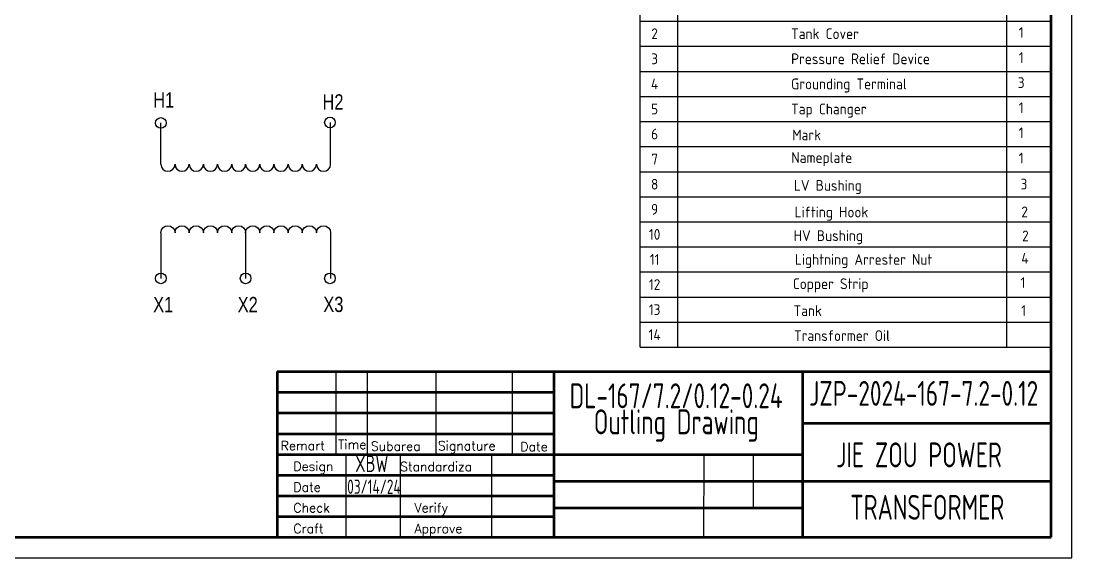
# Model space of a CAD drawing. Header units: millimetres. Extents: x 119255 to 128417, y -8474 to -5265.
# Drawn here: x 126130 to 128417, y -8474 to -7305 of the extents above; entities that cross this region are included whole.
import ezdxf
from ezdxf.enums import TextEntityAlignment as Align

# ---------------------------------------------------------------- set-up
doc = ezdxf.new("R2010")
doc.units = ezdxf.units.MM
doc.header["$LTSCALE"] = 3
doc.layers.add('A', color=3, linetype='Continuous')
doc.layers.add('S', color=254, linetype='Continuous')
doc.layers.add('标注、文本', color=3, linetype='Continuous', lineweight=25)
doc.layers.add('粗实线', color=4, linetype='Continuous', lineweight=53)
doc.styles.add('pdm', font='gbenor.shx', dxfattribs={"width": 0.8, "bigfont": 'gbhzfs.shx'})
doc.styles.add('ST_WIN', font='isocp2.shx', dxfattribs={"bigfont": 'hzdxfst.shx'})
doc.styles.get("Standard").update_dxf_attribs({"font": 'txt', "bigfont": 'gbcbig.shx'})

msp = doc.modelspace()

# ---------------------------------------------------------------- linework, layer by layer
at = {"layer": 'A'}
for p, q in [((127477.24, -8015.29), (127477.24, -7141.71)), ((128371.45, -8015.29), (128371.45, -7141.71)), ((127558.99, -8015.29), (127558.99, -7196.31)), ((128274.83, -8015.29), (128274.83, -7196.31)), ((127477.24, -7305.5), (128371.45, -7305.5)), ((127477.24, -7360.1), (128371.45, -7360.1)), ((127477.24, -7414.7), (128371.45, -7414.7)), ((127477.24, -7469.3), (128371.45, -7469.3)), ((127477.24, -7469.3), (128371.45, -7469.3)), ((127477.24, -7523.9), (128371.45, -7523.9)), ((127477.24, -7523.9), (128371.45, -7523.9)), ((127477.24, -7578.5), (128371.45, -7578.5)), ((127477.24, -7633.1), (128371.45, -7633.1)), ((127539.64, -7687.7), (128371.45, -7687.7)), ((127539.64, -7742.29), (128371.45, -7742.29)), ((127539.64, -7796.89), (128371.45, -7796.89)), ((127539.64, -7851.49), (128371.45, -7851.49)), ((127539.64, -7906.09), (128371.45, -7906.09)), ((127477.24, -7960.69), (128371.45, -7960.69)), ((127477.24, -8015.29), (128371.45, -8015.29))]:
    msp.add_line(p, q, dxfattribs=at)
at = {"layer": 'S'}
for p, q in [((127477.24, -7687.7), (127539.64, -7687.7)), ((127477.24, -7742.29), (127539.64, -7742.29)), ((127477.24, -7796.89), (127539.64, -7796.89)), ((127477.24, -7851.49), (127539.64, -7851.49)), ((127477.24, -7906.09), (127539.64, -7906.09))]:
    msp.add_line(p, q, dxfattribs=at)
at = {"layer": '标注、文本'}
for p, q in [((128416.56, -8474.14), (128416.56, -5794.75)), ((126434.07, -7616.99), (126434.07, -7527.02)), ((126803.45, -7616.99), (126803.45, -7525.99)), ((126434.07, -7765.97), (126434.07, -7865.39)), ((126618.45, -7765.97), (126618.45, -7865.39)), ((126803.45, -7765.97), (126803.45, -7865.39)), ((126814.65, -8068.17), (126814.65, -8248.6)), ((126882.9, -8068.17), (126882.9, -8248.6)), ((127032.65, -8068.17), (127032.65, -8248.6)), ((127198.65, -8068.17), (127198.65, -8248.6)), ((126836.25, -8248.6), (126836.25, -8429.03)), ((126954.47, -8248.6), (126954.47, -8429.03)), ((127153.54, -8248.6), (127153.54, -8429.03)), ((127615.21, -8248.6), (127615.04, -8429.03)), ((127722.68, -8248.6), (127722.68, -8364.7)), ((124627.52, -8474.14), (128416.56, -8474.14))]:
    msp.add_line(p, q, dxfattribs=at)
for points in [[(126434.07, -7616.99), (126435.27, -7623.04), (126438.3, -7627.87), (126443.74, -7630.9), (126449.18, -7632.1), (126455.22, -7630.9), (126460.06, -7627.87), (126463.69, -7623.04), (126464.9, -7616.99)], [(126464.9, -7616.99), (126466.11, -7623.04), (126469.13, -7627.87), (126474.57, -7630.9), (126480.01, -7632.1), (126486.06, -7630.9), (126490.89, -7627.87), (126494.52, -7623.04), (126495.73, -7616.99)], [(126495.73, -7616.99), (126496.94, -7623.04), (126499.96, -7627.87), (126505.4, -7630.9), (126510.84, -7632.1), (126516.89, -7630.9), (126521.73, -7627.87), (126525.35, -7623.04), (126526.56, -7616.99)], [(126526.56, -7616.99), (126527.77, -7623.04), (126531.4, -7627.87), (126536.24, -7630.9), (126542.28, -7632.1), (126547.72, -7630.9), (126553.16, -7627.87), (126556.19, -7623.04), (126557.39, -7616.99), (126558.6, -7623.04), (126561.63, -7627.87), (126567.07, -7630.9), (126572.51, -7632.1), (126578.55, -7630.9), (126583.39, -7627.87), (126587.02, -7623.04), (126588.23, -7616.99), (126589.44, -7623.04), (126592.46, -7627.87), (126597.3, -7630.9), (126603.34, -7632.1), (126609.39, -7630.9), (126614.22, -7627.87), (126617.25, -7623.04), (126618.45, -7616.99), (126619.66, -7623.04), (126623.29, -7627.87), (126628.13, -7630.9), (126634.17, -7632.1), (126639.61, -7630.9), (126645.06, -7627.87), (126648.08, -7623.04), (126649.29, -7616.99)], [(126649.29, -7616.99), (126650.5, -7623.04), (126653.52, -7627.87), (126658.96, -7630.9), (126664.4, -7632.1), (126670.45, -7630.9), (126675.28, -7627.87), (126678.91, -7623.04), (126680.12, -7616.99)], [(126680.12, -7616.99), (126681.33, -7623.04), (126684.35, -7627.87), (126689.79, -7630.9), (126695.23, -7632.1), (126701.28, -7630.9), (126706.12, -7627.87), (126709.74, -7623.04), (126710.95, -7616.99)], [(126710.95, -7616.99), (126712.16, -7623.04), (126715.18, -7627.87), (126720.62, -7630.9), (126726.07, -7632.1), (126732.11, -7630.9), (126736.95, -7627.87), (126740.57, -7623.04), (126741.78, -7616.99)], [(126741.78, -7616.99), (126742.99, -7623.04), (126746.02, -7627.87), (126751.46, -7630.9), (126756.9, -7632.1), (126762.94, -7630.9), (126767.78, -7627.87), (126771.41, -7623.04), (126772.62, -7616.99)], [(126772.62, -7616.99), (126773.83, -7623.04), (126776.85, -7627.87), (126782.29, -7630.9), (126787.73, -7632.11), (126793.78, -7630.9), (126798.61, -7627.87), (126802.24, -7623.04), (126803.45, -7616.99)], [(126434.07, -7765.97), (126435.27, -7759.93), (126438.3, -7755.09), (126443.74, -7752.07), (126449.18, -7750.86), (126455.22, -7752.07), (126460.06, -7755.09), (126463.69, -7759.93), (126464.9, -7765.97)], [(126464.9, -7765.97), (126466.11, -7759.93), (126469.13, -7755.09), (126474.57, -7752.07), (126480.01, -7750.86), (126486.06, -7752.07), (126490.89, -7755.09), (126494.52, -7759.93), (126495.73, -7765.97)], [(126495.73, -7765.97), (126496.94, -7759.93), (126499.96, -7755.09), (126505.4, -7752.07), (126510.84, -7750.86), (126516.89, -7752.07), (126521.73, -7755.09), (126525.35, -7759.93), (126526.56, -7765.97)], [(126526.56, -7765.97), (126527.77, -7759.93), (126531.4, -7755.09), (126536.24, -7752.07), (126542.28, -7750.86), (126547.72, -7752.07), (126553.16, -7755.09), (126556.19, -7759.93), (126557.39, -7765.97), (126558.6, -7759.93), (126561.63, -7755.09), (126567.07, -7752.07), (126572.51, -7750.86), (126578.55, -7752.07), (126583.39, -7755.09), (126587.02, -7759.93), (126588.23, -7765.97), (126589.44, -7759.93), (126592.46, -7755.09), (126597.3, -7752.07), (126603.34, -7750.86), (126609.39, -7752.07), (126614.22, -7755.09), (126617.25, -7759.93), (126618.45, -7765.97), (126619.66, -7759.93), (126623.29, -7755.09), (126628.13, -7752.07), (126634.17, -7750.86), (126639.61, -7752.07), (126645.06, -7755.09), (126648.08, -7759.93), (126649.29, -7765.97)], [(126649.29, -7765.97), (126650.5, -7759.93), (126653.52, -7755.09), (126658.96, -7752.07), (126664.4, -7750.86), (126670.45, -7752.07), (126675.28, -7755.09), (126678.91, -7759.93), (126680.12, -7765.97)], [(126680.12, -7765.97), (126681.33, -7759.93), (126684.35, -7755.09), (126689.79, -7752.07), (126695.23, -7750.86), (126701.28, -7752.07), (126706.12, -7755.09), (126709.74, -7759.93), (126710.95, -7765.97)], [(126710.95, -7765.97), (126712.16, -7759.93), (126715.18, -7755.09), (126720.62, -7752.07), (126726.07, -7750.86), (126732.11, -7752.07), (126736.95, -7755.09), (126740.57, -7759.93), (126741.78, -7765.97)], [(126741.78, -7765.97), (126742.99, -7759.93), (126746.02, -7755.09), (126751.46, -7752.07), (126756.9, -7750.86), (126762.94, -7752.07), (126767.78, -7755.09), (126771.41, -7759.93), (126772.62, -7765.97)], [(126772.62, -7765.97), (126773.83, -7759.93), (126776.85, -7755.09), (126782.29, -7752.07), (126787.73, -7750.86), (126793.78, -7752.07), (126798.61, -7755.09), (126802.24, -7759.93), (126803.45, -7765.97)]]:
    msp.add_lwpolyline(points, dxfattribs=at)
for centre in [(126434.07, -7527.02), (126801.99, -7525.99), (126434.07, -7865.39), (126618.45, -7865.39), (126801.99, -7865.39)]:
    msp.add_circle(centre, 11.61, dxfattribs=at)
at = {"layer": '粗实线'}
for p, q in [((128371.45, -8429.03), (128371.45, -5839.86)), ((126686.85, -8068.17), (128371.45, -8068.17)), ((126686.85, -8068.17), (126686.85, -8429.03)), ((127288.87, -8068.17), (127288.87, -8429.03)), ((127830.16, -8068.17), (127830.16, -8429.03)), ((126686.85, -8113.28), (127288.87, -8113.28)), ((126686.85, -8158.39), (127288.87, -8158.39)), ((127830.16, -8180.91), (128371.45, -8180.91)), ((126686.85, -8203.49), (127288.87, -8203.49)), ((126686.85, -8248.6), (127288.87, -8248.6)), ((127288.87, -8248.6), (127830.16, -8248.6)), ((126686.85, -8293.71), (127288.87, -8293.71)), ((127288.87, -8306.65), (128371.45, -8306.65)), ((126686.85, -8338.82), (127288.87, -8338.82)), ((127288.87, -8364.7), (127830.16, -8364.7)), ((126686.85, -8383.92), (127288.87, -8383.92)), ((124853.06, -8429.03), (128371.45, -8429.03))]:
    msp.add_line(p, q, dxfattribs=at)

# ---------------------------------------------------------------- texts
at = {"layer": 'S', "style": 'ST_WIN'}
for s, p in [('2', (127508.44, -7344.5)), ('1', (128306.03, -7341.8)), ('3', (127508.44, -7399.1)), ('1', (128306.03, -7396.4)), ('4', (127508.44, -7453.7)), ('3', (128306.03, -7451)), ('5', (127508.44, -7508.3)), ('1', (128306.03, -7505.59)), ('6', (127508.44, -7562.9)), ('1', (128306.03, -7560.19)), ('1', (128306.03, -7615.33)), ('7', (127508.44, -7617.5)), ('8', (127508.44, -7672.1)), ('3', (128312.1, -7671.92)), ('9', (127508.44, -7726.69)), ('2', (128313.57, -7732.21)), ('10', (127508.44, -7781.29)), ('2', (128315.23, -7784.6)), ('11', (127508.44, -7835.89)), ('4', (128314.28, -7833.19)), ('1', (128309.76, -7886.16)), ('12', (127508.44, -7890.49)), ('13', (127508.44, -7945.09)), ('1', (128311.39, -7947.04)), ('14', (127508.44, -7999.69))]:
    msp.add_text(s, height=23.4, dxfattribs=at).set_placement(p, align=Align.CENTER)
for s, height, p in [('Tank Cover', 23.4, (127805.42, -7344.49)), ('Pressure Relief Device', 23.3996, (127805.42, -7399.09)), ('Grounding Terminal', 23.3996, (127805.42, -7453.68)), ('Tap Changer ', 23.3996, (127805.42, -7508.28)), ('Mark', 23.4, (127807.7, -7564.8)), ('Nameplate', 23.4, (127805.9, -7614.01)), ('LV Bushing', 23.4, (127811.49, -7674.61)), ('Lifting Hook', 23.3996, (127812.96, -7732.6)), ('HV Bushing', 23.4, (127811.02, -7783.92)), ('Lightning Arrester Nut', 23.3996, (127813.67, -7835.88)), ('Copper Strip', 23.3996, (127809.15, -7888.85)), ('Tank', 23.4, (127810.78, -7947.43)), ('Transformer Oil', 23.3996, (127811.76, -8001.67))]:
    msp.add_text(s, height=height, dxfattribs=at).set_placement(p)
at = {"layer": '标注、文本', "style": 'pdm', "width": 0.8}
for s, p in [('DL-167/7.2/0.12-0.24', (127555.16, -8120.98)), ('JZP-2024-167-7.2-0.12', (128093.83, -8115.75)), ('Outling Drawing', (127555.64, -8177.72)), ('JIE ZOU POWER', (128083.76, -8249.67)), (' TRANSFORMER', (128089.92, -8363.77))]:
    msp.add_text(s, height=54.1291, dxfattribs=at).set_placement(p, align=Align.MIDDLE_CENTER)
at = {"layer": '标注、文本'}
for s, height, p in [('Remart', 19.903, (126694.64, -8239.55)), ('Time', 19.903, (126819.84, -8236.94)), ('Subarea', 19.903, (126890.93, -8240.69)), ('Signature', 19.903, (127036.9, -8239.78)), ('Date', 19.903, (127216.15, -8241.67)), ('Design', 19.903, (126722.39, -8284.66)), ('Standardiza', 19.9032, (126954.51, -8285.04)), ('Date', 19.903, (126722.39, -8329.76)), ('Check', 19.903, (126722.39, -8374.87)), ('Verify', 19.903, (126986.06, -8374.87)), ('Craft', 19.903, (126722.39, -8419.98)), ('Approve', 19.903, (126986.06, -8419.98))]:
    msp.add_text(s, height=height, dxfattribs=at).set_placement(p)
at = {"layer": '标注、文本', "style": 'pdm', "width": 0.8}
for s, height, p in [('XBW', 36.847, (126856.96, -8287.22)), ('03/14/24', 31.026, (126839.41, -8334.48))]:
    msp.add_text(s, height=height, dxfattribs=at).set_placement(p)
at = {"layer": '标注、文本', "char_height": 33.3219, "attachment_point": 7, "style": 'pdm'}
for s, insert in [('{\\fCIDFont+F1|b0|i0|c134|p0;H1}', (126417.41, -7493.38)), ('{\\fCIDFont+F1|b0|i0|c134|p0;H2}', (126785.8, -7497.85)), ('{\\fCIDFont+F1|b0|i0|c134|p0;X1}', (126417.41, -7939.04)), ('{\\fCIDFont+F1|b0|i0|c134|p0;X2}', (126601.3, -7939.04)), ('{\\fCIDFont+F1|b0|i0|c134|p0;X3}', (126787.64, -7939.05))]:
    msp.add_mtext(s, dxfattribs=dict(at, insert=insert))

doc.saveas('drawing.dxf')
